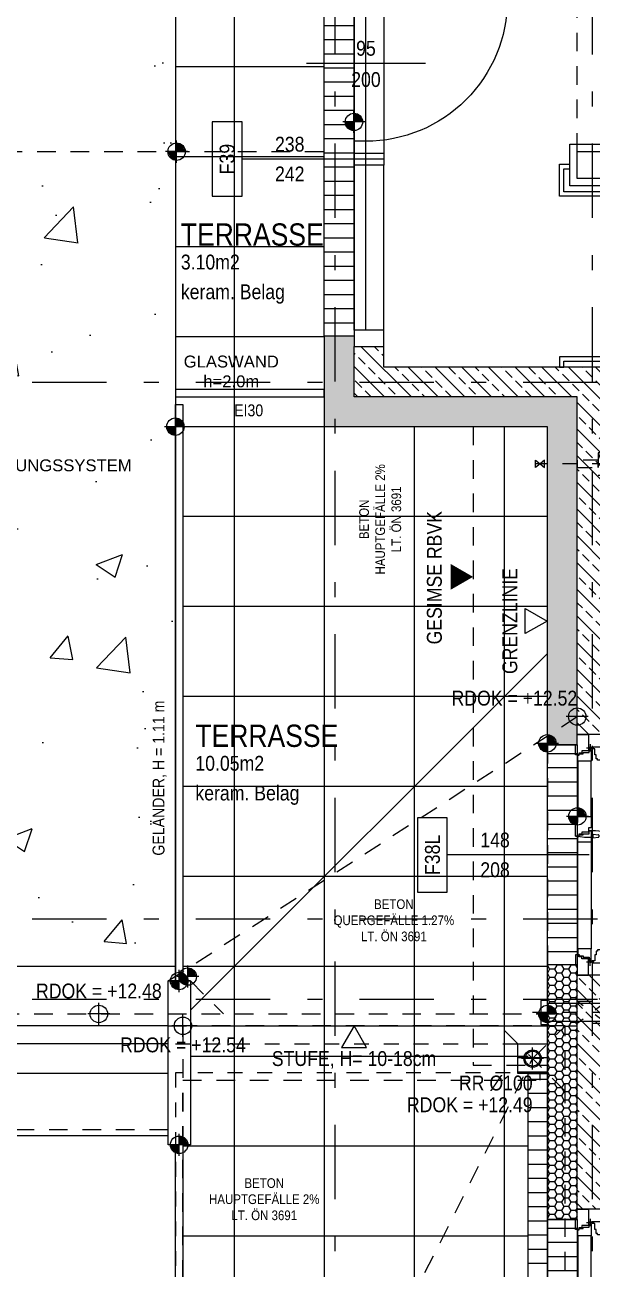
# Model space of a CAD drawing. Header units: millimetres. Extents: x 2821 to 2886, y 1688 to 1792.
# Drawn here: x 2865.22 to 2869.04, y 1720.85 to 1729.22 of the extents above; entities that cross this region are included whole.
import ezdxf
from ezdxf.enums import TextEntityAlignment as Align

# ---------------------------------------------------------------- set-up
doc = ezdxf.new("R2010")
doc.units = ezdxf.units.MM
doc.linetypes.add('HIDDEN2', pattern=[0.1875, 0.125, -0.0625])
doc.linetypes.add('STRICHPUNKT', pattern=[1, 0.5, -0.25, 0, -0.25])
for name, color, linetype in [('00-TXT---------M0', 8, 'Continuous'), ('01-HID-G00-L04-ENTWÄSSERUNG', 8, 'HIDDEN2'), ('01-SYM-G00-L04-M0', 8, 'Continuous'), ('01-TXT---------M0', 1, 'Continuous'), ('01-TXT---------PP', 1, 'Continuous'), ('01-TXT-G00-L04-M0', 1, 'Continuous'), ('02-ANS-G00-L04-M0', 8, 'Continuous'), ('02-ANS-G00-L04-Rigol', 8, 'Continuous'), ('02-AXO-G00-L04-M0', 8, 'STRICHPUNKT'), ('02-DIM-G00-L04-ACHSEN', 8, 'Continuous'), ('02-DIM-G00-L04-BEHÖRDE', 20, 'Continuous'), ('02-FIL-G00-L04-GRÜN', 72, 'Continuous'), ('02-FIL-G00-L04-LILA', 223, 'Continuous'), ('02-FIL-G00-L04-PLATTENBELAG', 253, 'Continuous'), ('02-FIL-G00-L04-STB', 8, 'Continuous'), ('02-HID-G00-L04-M0', 8, 'HIDDEN2'), ('02-TWA---------M0', 4, 'Continuous'), ('02-TWA-G00-L04-M0', 4, 'Continuous'), ('02-WDA---------M0', 8, 'Continuous'), ('02-WDA-G00-L04-M0', 8, 'Continuous'), ('02-ZWA-G00-L04-M0', 2, 'Continuous'), ('03-SYM-G00-L04-M0', 8, 'Continuous'), ('04-HLP---------M0', 8, 'HIDDEN2'), ('04-STO---------M0', 1, 'Continuous'), ('04-STO-G00-L04-M0', 1, 'Continuous'), ('04-SYM---------EP', 8, 'Continuous'), ('04-SYM-G00-L04-EP', 8, 'Continuous'), ('04-TXT---------EP', 8, 'Continuous'), ('04-TXT-G00-L04-M0', 8, 'Continuous'), ('04-TXT-G00-L04-POS', 8, 'Continuous'), ('05-SYM---------M0', 8, 'Continuous'), ('05-TXT---------PP', 8, 'Continuous'), ('05-TXT--------M0', 8, 'Continuous'), ('05-TXT-G00-L04-M0', 8, 'Continuous'), ('06-SYM-G00-L04-M0', 8, 'Continuous'), ('07-SAN---------M0', 8, 'Continuous'), ('07-SAN-G00-L04-M0', 8, 'Continuous')]:
    doc.layers.add(name, color=color, linetype=linetype)
doc.styles.add('ARIAL', font='arial.ttf', dxfattribs={"width": 0.85})
doc.styles.get("Standard").update_dxf_attribs({"font": 'arial.ttf'})
doc.dimstyles.new('pp chromy&schneider', dxfattribs={"dimscale": 0.005, "dimtxt": 25, "dimasz": 10, "dimexe": 0, "dimexo": 0, "dimgap": 5, "dimtad": 1, "dimdec": 1, "dimlfac": 100, "dimrnd": 0.1, "dimzin": 9, "dimdsep": 46, "dimtxsty": 'ARIAL', "dimblk": 'c&s kote', "dimcen": 0, "dimse1": 1, "dimse2": 1, "dimclrd": 8, "dimclrt": 8, "dimadec": 0, "dimazin": 0, "dimtfac": 0.75, "dimtdec": 1, "dimtix": 1, "dimtmove": 2, "dimatfit": 0, "dimldrblk": 'NONE', "dimfxl": 1, "dimtolj": 1, "dimlwd": -1, "dimarcsym": 0})
pattern_1 = [(135, (2796.0732, 1683.69414), (-0.08980256, -0.08980256), []), (135, (2796.0732, 1683.78394), (-0.08980256, -0.08980256), [0.0635, -0.03175])]
pattern_2 = [(180, (2911.073195, 1728.69414), (-0.047625, -0.0274963), [0.03175, -0.0635]), (300, (2911.073195, 1728.69414), (0.047624994, -0.02749631), [0.03175, -0.0635]), (240, (2911.073195, 1728.69414), (-6e-09, -0.05499261), [-0.0635, 0.03175])]

# ---------------------------------------------------------------- blocks, each defined once
blk = doc.blocks.new('04-TXT')
blk.add_line((0, 0), (0.9529, 0))
at = {"layer": '04-TXT---------EP', "color": 8, "style": 'ARIAL', "width": 0.85}
blk.add_attdef('WIDTH', text='', height=0.1, dxfattribs=at).set_placement((0.6322, 0.05), align=Align.CENTER)
blk.add_attdef('HEIGHT', text='', height=0.1, dxfattribs=at).set_placement((0.6322, -0.05), align=Align.TOP_CENTER)
blk = doc.blocks.new('05-TXT')
at = {"layer": '05-TXT--------M0'}
blk.add_line((-0.4, 0), (0.4, 0), dxfattribs=at)
at = {"layer": '05-TXT--------M0', "color": 8, "style": 'ARIAL', "width": 0.85}
blk.add_attdef('BREITE', text='', height=0.1, dxfattribs=at).set_placement((0, 0.05), align=Align.CENTER)
blk.add_attdef('HÖHE', text='', height=0.1, rotation=360, dxfattribs=at).set_placement((0, -0.06), align=Align.TOP_CENTER)
blk = doc.blocks.new('Fenster Doppelt 196')
at = {"layer": '02-WDA---------M0'}
for points in [[(-1.55, -0.2), (-1.55, -0.4)], [(-0.07, -0.2), (-0.07, -0.4)]]:
    blk.add_lwpolyline(points, dxfattribs=at)
at = {"layer": '04-HLP---------M0', "linetype": 'Continuous'}
for p, q in [((-0.0837, 0.748), (-0.0737, 0.748)), ((-0.0837, 0.72), (-0.0737, 0.72)), ((-0.0717, 0.746), (-0.0335, 0.7417)), ((-0.0717, 0.734), (-0.0717, 0.746)), ((-0.0717, 0.746), (-0.0717, 0.722)), ((-0.0717, 0.734), (-0.0717, 0.722)), ((-0.0717, 0.722), (-0.0335, 0.7262)), ((-0.0317, 0.7398), (-0.0317, 0.7282)), ((-0.0317, 0.734), (-0.0317, 0.7296)), ((-0.9487, -0.095), (-0.9445, -0.0568)), ((-0.9425, -0.055), (-0.931, -0.055)), ((-0.9367, -0.055), (-0.9323, -0.055)), ((-0.9247, -0.095), (-0.929, -0.0568)), ((-0.9507, -0.107), (-0.9507, -0.097)), ((-0.9367, -0.095), (-0.9487, -0.095)), ((-0.9487, -0.095), (-0.9247, -0.095)), ((-0.9367, -0.095), (-0.9247, -0.095)), ((-0.9227, -0.107), (-0.9227, -0.097))]:
    blk.add_line(p, q, dxfattribs=at)
for points in [[(-0.0968, 0.7691), (-0.0837, 0.7691), (-0.0837, 0.6921), (-0.172, 0.6921), (-0.172, 0.7311), (-0.1633, 0.7311), (-0.1633, 0.7411), (-0.1377, 0.7411), (-0.1377, 0.7491), (-0.0968, 0.7491)], [(-0.0968, -0.1007), (-0.0837, -0.1007), (-0.0837, -0.0237), (-0.172, -0.0237), (-0.172, -0.0628), (-0.1633, -0.0628), (-0.1633, -0.0727), (-0.1377, -0.0727), (-0.1377, -0.0807), (-0.0968, -0.0807)]]:
    blk.add_lwpolyline(points, close=True, dxfattribs=at)
for points in [[(-0.172, -0.0237), (-0.172, 0.6921)], [(-0.0837, 0.6921), (-0.0837, -0.0237)]]:
    blk.add_lwpolyline(points, dxfattribs=at)
at = {"layer": '04-HLP---------M0', "linetype": 'HIDDEN2', "ltscale": 0.4}
for points in [[(-1.5363, 0.4255), (-1.5193, 0.4255), (-1.5193, 0.4535), (-1.4743, 0.4535), (-1.4743, 0.4685), (-1.4543, 0.4685), (-1.4543, 0.4804), (-1.4328, 0.4804), (-1.4328, 0.3906), (-1.448, 0.3906), (-1.448, 0.3485), (-1.5363, 0.3485)], [(-1.5232, -0.1007), (-1.5363, -0.1007), (-1.5363, -0.0237), (-1.448, -0.0237), (-1.448, -0.0628), (-1.4567, -0.0628), (-1.4567, -0.0727), (-1.4823, -0.0727), (-1.4823, -0.0807), (-1.5232, -0.0807)]]:
    blk.add_lwpolyline(points, close=True, dxfattribs=at)
for points in [[(-1.5363, 0.3485), (-1.5363, -0.0237)], [(-1.448, -0.0237), (-1.448, 0.3485)]]:
    blk.add_lwpolyline(points, dxfattribs=at)
at = {"layer": '04-HLP---------M0'}
for points in [[(-1.5553, -0.113), (-1.5053, -0.113)], [(-1.5303, -0.138), (-1.5303, -0.088)], [(-0.0647, -0.113), (-0.1147, -0.113)], [(-0.0897, -0.138), (-0.0897, -0.088)]]:
    blk.add_lwpolyline(points, dxfattribs=at)
for centre in [(-1.5303, -0.113), (-0.0897, -0.113)]:
    blk.add_circle(centre, 0.00474, dxfattribs=at)
at = {"layer": '04-HLP---------M0', "linetype": 'Continuous'}
for centre, radius, start, end in [((-0.0897, -0.113), 0.8821, 90.44822, 180.45924), ((-0.0737, 0.746), 0.002, 360, 90), ((-0.0737, 0.722), 0.002, 270, 360), ((-0.0337, 0.7398), 0.002, 360, 83.65981), ((-0.0337, 0.7282), 0.002, 276.34019, 360), ((-0.9425, -0.057), 0.002, 90, 173.65981), ((-0.931, -0.057), 0.002, 6.34019, 90), ((-0.9487, -0.097), 0.002, 90, 180), ((-0.9247, -0.097), 0.002, 360, 90)]:
    blk.add_arc(centre, radius, start, end, dxfattribs=at)
at = {"layer": '04-HLP---------M0', "linetype": 'HIDDEN2', "ltscale": 0.4}
blk.add_arc((-1.5303, -0.113), 0.6013, 350.66756, 80.66756, dxfattribs=at)
at = {"layer": '04-STO---------M0'}
for points in [[(-1.62, -0.124), (-1.51, -0.124), (-1.51, -0.169), (-1.495, -0.169), (-1.495, -0.189), (-1.4831, -0.189), (-1.4831, -0.2105), (-1.55, -0.2105), (-1.55, -0.2), (-1.62, -0.2)], [(-1.518, -0.1201), (-1.518, -0.107), (-1.441, -0.107), (-1.441, -0.1953), (-1.48, -0.1953), (-1.48, -0.1865), (-1.49, -0.1865), (-1.49, -0.161), (-1.498, -0.161), (-1.498, -0.1201)], [(-0.9918, -0.107), (-0.9918, -0.124), (-0.9638, -0.124), (-0.9638, -0.169), (-0.9488, -0.169), (-0.9488, -0.189), (-0.9369, -0.189), (-0.9369, -0.2105), (-1.0267, -0.2105), (-1.0267, -0.1953), (-1.0688, -0.1953), (-1.0688, -0.107)], [(-0.9718, -0.1201), (-0.9718, -0.107), (-0.8948, -0.107), (-0.8948, -0.1953), (-0.9338, -0.1953), (-0.9338, -0.1865), (-0.9438, -0.1865), (-0.9438, -0.161), (-0.9518, -0.161), (-0.9518, -0.1201)], [(-0.102, -0.1201), (-0.102, -0.107), (-0.179, -0.107), (-0.179, -0.1953), (-0.14, -0.1953), (-0.14, -0.1865), (-0.13, -0.1865), (-0.13, -0.161), (-0.122, -0.161), (-0.122, -0.1201)], [(0, -0.124), (-0.11, -0.124), (-0.11, -0.169), (-0.125, -0.169), (-0.125, -0.189), (-0.1369, -0.189), (-0.1369, -0.2105), (-0.07, -0.2105), (-0.07, -0.2), (0, -0.2)]]:
    blk.add_lwpolyline(points, close=True, dxfattribs=at)
at = {"layer": '04-SYM---------EP'}
for points in [[(-1.0688, -0.107), (-1.441, -0.107)], [(-0.8948, -0.107), (-0.179, -0.107)], [(-1.441, -0.1953), (-1.0688, -0.1953)], [(-0.179, -0.1953), (-0.8948, -0.1953)]]:
    blk.add_lwpolyline(points, dxfattribs=at)
blk = doc.blocks.new('03-rar')
blk.add_circle((0, 0), 0.05)
at = {"layer": '01-TXT---------M0', "color": 8, "style": 'ARIAL', "width": 0.85}
blk.add_attdef('RR', text='', height=0.1, dxfattribs=at).set_placement((0, 0.1), align=Align.CENTER)
blk = doc.blocks.new('FENSTER_214')
at = {"layer": '02-WDA---------M0'}
for points in [[(-2.19, 0), (-2.19, 0.2)], [(-0.07, 0), (-0.07, 0.2)]]:
    blk.add_lwpolyline(points, dxfattribs=at)
at = {"layer": '04-HLP---------M0', "linetype": 'Continuous'}
for p, q in [((-1.0989, -0.093), (-1.0989, -0.103)), ((-1.0969, -0.105), (-1.0927, -0.1432)), ((-1.0849, -0.105), (-1.0969, -0.105)), ((-1.0969, -0.105), (-1.0729, -0.105)), ((-1.0907, -0.145), (-1.0792, -0.145)), ((-1.0849, -0.105), (-1.0729, -0.105)), ((-1.0849, -0.145), (-1.0805, -0.145)), ((-1.0729, -0.105), (-1.0772, -0.1432)), ((-1.0709, -0.093), (-1.0709, -0.103)), ((-0.0837, -1.0682), (-0.0737, -1.0682)), ((-0.0717, -1.0702), (-0.0335, -1.0744)), ((-0.0717, -1.0942), (-0.0717, -1.0702)), ((-0.0717, -1.0822), (-0.0717, -1.0702)), ((-0.0717, -1.0822), (-0.0717, -1.0942)), ((-0.0317, -1.088), (-0.0317, -1.0764)), ((-0.0317, -1.0822), (-0.0317, -1.0778)), ((-0.0837, -1.0962), (-0.0737, -1.0962)), ((-0.0717, -1.0942), (-0.0335, -1.0899))]:
    blk.add_line(p, q, dxfattribs=at)
at = {"layer": '04-HLP---------M0'}
for points in [[(-0.0897, -0.062), (-0.0897, -0.112)], [(-0.0647, -0.087), (-0.1147, -0.087)]]:
    blk.add_lwpolyline(points, dxfattribs=at)
at = {"layer": '04-HLP---------M0', "linetype": 'Continuous'}
for points in [[(-0.0968, -0.0993), (-0.0837, -0.0993), (-0.0837, -0.1763), (-0.172, -0.1763), (-0.172, -0.1372), (-0.1633, -0.1372), (-0.1633, -0.1273), (-0.1377, -0.1273), (-0.1377, -0.1193), (-0.0968, -0.1193)], [(-0.0968, -1.1173), (-0.0837, -1.1173), (-0.0837, -1.0403), (-0.172, -1.0403), (-0.172, -1.0793), (-0.1633, -1.0793), (-0.1633, -1.0893), (-0.1377, -1.0893), (-0.1377, -1.0973), (-0.0968, -1.0973)]]:
    blk.add_lwpolyline(points, close=True, dxfattribs=at)
for points in [[(-0.172, -0.1763), (-0.172, -1.0403)], [(-0.0837, -1.0403), (-0.0837, -0.1763)]]:
    blk.add_lwpolyline(points, dxfattribs=at)
at = {"layer": '04-HLP---------M0'}
blk.add_circle((-0.0897, -0.087), 0.00474, dxfattribs=at)
at = {"layer": '04-HLP---------M0', "linetype": 'Continuous'}
for centre, radius, start, end in [((-0.0897, -0.087), 1.0303, 179.60682, 269.61625), ((-1.0969, -0.103), 0.002, 180, 270), ((-1.0907, -0.143), 0.002, 186.34019, 270), ((-1.0792, -0.143), 0.002, 270, 353.65981), ((-1.0729, -0.103), 0.002, 270, 0), ((-0.0737, -1.0702), 0.002, 0, 90), ((-0.0337, -1.0764), 0.002, 0, 83.65981), ((-0.0737, -1.0942), 0.002, 270, 0), ((-0.0337, -1.088), 0.002, 276.34019, 0)]:
    blk.add_arc(centre, radius, start, end, dxfattribs=at)
at = {"layer": '04-STO---------M0'}
for points in [[(-2.19, 0.0105), (-2.1231, 0.0105), (-2.1231, -0.0047), (-2.081, -0.0047), (-2.081, -0.093), (-2.158, -0.093), (-2.158, -0.076), (-2.26, -0.076), (-2.26, 0), (-2.19, 0)], [(-1.14, -0.093), (-1.14, -0.076), (-1.112, -0.076), (-1.112, -0.031), (-1.097, -0.031), (-1.097, -0.011), (-1.0851, -0.011), (-1.0851, 0.0105), (-1.1749, 0.0105), (-1.1749, -0.0047), (-1.217, -0.0047), (-1.217, -0.093)], [(0, -0.076), (-0.11, -0.076), (-0.11, -0.031), (-0.125, -0.031), (-0.125, -0.011), (-0.1369, -0.011), (-0.1369, 0.0105), (-0.07, 0.0105), (-0.07, 0), (0, 0)], [(-1.12, -0.0799), (-1.12, -0.093), (-1.043, -0.093), (-1.043, -0.0047), (-1.082, -0.0047), (-1.082, -0.0135), (-1.092, -0.0135), (-1.092, -0.039), (-1.1, -0.039), (-1.1, -0.0799)], [(-0.102, -0.0799), (-0.102, -0.093), (-0.179, -0.093), (-0.179, -0.0047), (-0.14, -0.0047), (-0.14, -0.0135), (-0.13, -0.0135), (-0.13, -0.039), (-0.122, -0.039), (-0.122, -0.0799)]]:
    blk.add_lwpolyline(points, close=True, dxfattribs=at)
at = {"layer": '04-SYM---------EP'}
for points in [[(-2.081, -0.0047), (-1.217, -0.0047)], [(-0.179, -0.0047), (-1.043, -0.0047)], [(-1.217, -0.093), (-2.081, -0.093)], [(-1.043, -0.093), (-0.179, -0.093)]]:
    blk.add_lwpolyline(points, dxfattribs=at)
blk = doc.blocks.new('01-HK3')
blk.add_lwpolyline([(0, 0), (0.0423, 0.0732), (-0.0423, 0.0732)], close=True)
at = {"color": 0, "style": 'ARIAL', "width": 0.85}
blk.add_attdef('HEIGHT', text='', height=0.05, dxfattribs=at).set_placement((0, 0.35), align=Align.TOP_CENTER)
blk = doc.blocks.new('WANDLÜFER')
at = {"layer": '02-TWA---------M0', "linetype": 'HIDDEN2', "ltscale": 0.75}
for points in [[(0.075, 0), (0.075, -0.2), (-0.075, -0.2), (-0.075, 0), (0.075, 0)], [(-0.075, 0), (0.075, -0.2)], [(0.075, 0), (-0.075, -0.2)]]:
    blk.add_lwpolyline(points, dxfattribs=at)
at = {"layer": '07-SAN---------M0', "linetype": 'STRICHPUNKT', "ltscale": 0.1}
blk.add_lwpolyline([(0, 1), (0, -0.53)], dxfattribs=at)
at = {"layer": '07-SAN---------M0'}
for points in [[(0, 0), (-0.12, 0), (-0.12, 0.06), (0.12, 0.06), (0.12, 0)], [(0.08, -0.4), (-0.08, -0.4), (-0.08, -0.445), (0.08, -0.445)]]:
    blk.add_lwpolyline(points, close=True, dxfattribs=at)
for points in [[(-0.06, 0), (-0.06, -0.4)], [(0.06, 0), (0.06, -0.4)]]:
    blk.add_lwpolyline(points, dxfattribs=at)
blk = doc.blocks.new('01-hk4')
blk.add_lwpolyline([(0, 0, 0, 0.270625, 0), (0, 0.234375, 0.270625, 0.270625, 0)], format="xyseb")
at = {"layer": '00-TXT---------M0', "color": 8, "style": 'ARIAL', "width": 0.85}
blk.add_attdef('HEIGHT', text='', height=0.1, dxfattribs=at).set_placement((0, 0.35), align=Align.CENTER)
blk = doc.blocks.new('c&s kote')
at = {"color": 8}
for p, q in [((0, -2), (0, 2)), ((0, 2), (0, -2)), ((-2, 0), (2, 0)), ((2, 0), (-2, 0))]:
    blk.add_line(p, q, dxfattribs=at)
blk.add_circle((0, 0), 0.5, dxfattribs=at)
blk = doc.blocks.new('*D1161')
at = {"layer": '02-DIM-G00-L04-ACHSEN', "color": 8, "transparency": 16777216}
blk.add_arc((2882.1858, 1743.5541), 0.3783, 7.57924, 82.42076, dxfattribs=at)
at = {"layer": 'Defpoints', "color": 0, "transparency": 16777216}
for p in [(2882.1858, 1746.0178), (2882.5134, 1743.7433), (2850.8966, 1743.5541), (2884.5858, 1743.5541), (2882.1858, 1711.0904)]:
    blk.add_point(p, dxfattribs=at)
at = {"layer": '02-DIM-G00-L04-ACHSEN', "color": 8, "transparency": 16777216, "xscale": 0.05, "yscale": 0.05, "zscale": 0.05}
for p, rotation in [((2882.1858, 1743.9324), 176.2103799030817), ((2882.5641, 1743.5541), 273.7896200982518)]:
    blk.add_blockref('c&s kote', p, dxfattribs=dict(at, rotation=rotation))
at = {"layer": '02-DIM-G00-L04-ACHSEN', "color": 8, "transparency": 16777216, "insert": (2882.5161, 1743.8844), "char_height": 0.125, "attachment_point": 5, "rotation": 315, "style": 'ARIAL'}
blk.add_mtext('\\A1;90.00°', dxfattribs=at)
blk = doc.blocks.new('_None')
blk = doc.blocks.new('*D1198')
at = {"layer": '02-DIM-G00-L04-ACHSEN', "color": 8, "transparency": 16777216}
blk.add_arc((2854.0158, 1714.1608), 0.9465, 182.33948, 266.973, dxfattribs=at)
at = {"layer": 'Defpoints', "color": 0, "transparency": 16777216}
for p in [(2854.0158, 1746.0178), (2850.9732, 1714.1973), (2884.5858, 1713.794), (2853.1924, 1713.6941), (2854.0158, 1711.0904)]:
    blk.add_point(p, dxfattribs=at)
at = {"layer": '02-DIM-G00-L04-ACHSEN', "color": 8, "transparency": 16777216, "xscale": 0.05, "yscale": 0.05, "zscale": 0.05}
for p, rotation in [((2853.0694, 1714.1722), 90.82598231942104), ((2854.0158, 1713.2143), 358.4865013265463)]:
    blk.add_blockref('c&s kote', p, dxfattribs=dict(at, rotation=rotation))
at = {"layer": '02-DIM-G00-L04-ACHSEN', "color": 8, "transparency": 16777216, "insert": (2853.4057, 1713.558), "char_height": 0.125, "attachment_point": 5, "rotation": 314.65624, "style": 'ARIAL'}
blk.add_mtext('\\A1;90.69°', dxfattribs=at)
blk = doc.blocks.new('*D1199')
at = {"layer": '02-DIM-G00-L04-ACHSEN', "color": 8, "transparency": 16777216}
blk.add_arc((2882.1858, 1713.8228), 0.9163, 273.12696, 356.18552, dxfattribs=at)
at = {"layer": 'Defpoints', "color": 0, "transparency": 16777216}
for p in [(2882.1858, 1746.0178), (2850.9732, 1714.1973), (2884.5858, 1713.794), (2882.6408, 1713.0274), (2882.1858, 1711.0904)]:
    blk.add_point(p, dxfattribs=at)
at = {"layer": '02-DIM-G00-L04-ACHSEN', "color": 8, "transparency": 16777216, "xscale": 0.05, "yscale": 0.05, "zscale": 0.05}
for p, rotation in [((2883.102, 1713.8118), 87.74900272405769), ((2882.1858, 1712.9065), 181.563480922196)]:
    blk.add_blockref('c&s kote', p, dxfattribs=dict(at, rotation=rotation))
at = {"layer": '02-DIM-G00-L04-ACHSEN', "color": 8, "transparency": 16777216, "insert": (2882.8923, 1713.1078), "char_height": 0.125, "attachment_point": 5, "rotation": 224.65624, "style": 'ARIAL'}
blk.add_mtext('\\A1;89.31°', dxfattribs=at)
blk = doc.blocks.new('türachse&qualität')
at = {"layer": '05-SYM---------M0'}
blk.add_line((-0.4, 0), (-0.4, 0), dxfattribs=at)
at = {"layer": '05-TXT---------PP'}
blk.add_lwpolyline([(-0.5, -0.25), (-0.5, 0.25), (-0.7, 0.25), (-0.7, -0.25)], close=True, dxfattribs=at)
at = {"layer": '05-TXT---------PP', "color": 8, "style": 'ARIAL', "text_generation_flag": 6, "width": 0.85}
blk.add_attdef('POS.NR.', text='', height=0.1, rotation=270, dxfattribs=at).set_placement((-0.6529, -0.0112), align=Align.TOP_CENTER)
blk = doc.blocks.new('07_Kemper-ventil')
at = {"layer": '02-TWA---------M0', "linetype": 'HIDDEN2', "ltscale": 0.5}
for points in [[(-0.075, 0), (-0.075, -0.06), (0.075, -0.06), (0.075, 0), (-0.075, 0)], [(-0.025, -0.06), (-0.025, -0.2), (0.025, -0.2), (0.025, -0.06)]]:
    blk.add_lwpolyline(points, close=True, dxfattribs=at)
blk.add_lwpolyline([(-0.075, -0.06), (0.075, 0)], dxfattribs=at)
at = {"layer": '07-SAN---------M0', "linetype": 'STRICHPUNKT', "ltscale": 0.1}
blk.add_lwpolyline([(0, 0), (0, -0.48)], dxfattribs=at)
at = {"layer": '07-SAN---------M0'}
for points in [[(0.025, -0.42), (-0.025, -0.42), (0, -0.45), (0.025, -0.42)], [(0.025, -0.48), (-0.025, -0.48), (0, -0.45), (0.025, -0.48)]]:
    blk.add_lwpolyline(points, close=True, dxfattribs=at)
blk = doc.blocks.new('01-HK2')
for p, q in [((0.098, 0), (-0.098, 0)), ((0, -0.098), (0, 0.098))]:
    blk.add_line(p, q)
blk.add_circle((0, 0), 0.0773)
at = {"layer": '01-TXT---------M0', "color": 8, "style": 'ARIAL', "width": 0.85}
blk.add_attdef('HEIGHT', text='', height=0.1, rotation=360, dxfattribs=at).set_placement((0, 0.132), align=Align.BOTTOM_CENTER)
blk = doc.blocks.new('01-SQM')
at = {"layer": '01-TXT---------M0', "color": 1, "style": 'ARIAL', "width": 0.85}
blk.add_attdef('ROOM', (0, 0), '', height=0.15, dxfattribs=at)
blk.add_attdef('AREA', text='', height=0.1, dxfattribs=at).set_placement((0, -0.06), align=Align.TOP_LEFT)
at = {"layer": '01-TXT---------PP', "color": 1, "style": 'ARIAL', "width": 0.85}
blk.add_attdef('NR', text='', height=0.15, dxfattribs=at).set_placement((-0.1173, 0), align=Align.RIGHT)
blk.add_attdef('FLOOR', text='', height=0.1, dxfattribs=at).set_placement((0, -0.26), align=Align.TOP_LEFT)

msp = doc.modelspace()

# ---------------------------------------------------------------- hatches: boundary and pattern name
at = {"layer": '02-ANS-G00-L04-Rigol'}
h = msp.add_hatch(dxfattribs=at)
h.set_pattern_fill('ANSI31', color=256, scale=0.03, angle=422.33899, style=0)
h.set_pattern_definition([(180, (2937.32736, 1757.12176), (-2e-11, -0.09525), [])])
h.paths.add_polyline_path([(2867.4358, 1727.1241), (2867.2358, 1727.1241), (2867.2358, 1729.5041), (2867.4358, 1729.5041)])
h = msp.add_hatch(dxfattribs=at)
h.set_pattern_fill('ANSI31', color=256, scale=0.03, angle=422.33899, style=0)
h.set_pattern_definition([(180, (2938.82736, 1752.89176), (-2e-11, -0.09525), [])])
h.paths.add_polyline_path([(2868.9358, 1722.8941), (2868.7358, 1722.8941), (2868.7358, 1724.3741), (2868.9358, 1724.3741)])
h = msp.add_hatch(dxfattribs=at)
h.set_pattern_fill('ANSI31', color=256, scale=0.03, angle=422.04654, style=0)
h.set_pattern_definition([(4e-12, (2796.07319, 1683.69414), (-6e-15, 0.09525), [])])
h.paths.add_polyline_path([(2868.736, 1722.1641), (2868.536, 1722.1641), (2868.536, 1722.3641), (2868.736, 1722.3641)])
h = msp.add_hatch(dxfattribs=at)
h.set_pattern_fill('ANSI31', color=256, scale=0.03, angle=422.33899, style=0)
h.set_pattern_definition([(180, (2938.69733, 1749.08177), (-1e-11, -0.09525), [])])
h.paths.add_polyline_path([(2868.7358, 1718.8141), (2868.6058, 1718.8141), (2868.6058, 1722.1641), (2868.736, 1722.1641)])
h = msp.add_hatch(dxfattribs=at)
h.set_pattern_fill('ANSI31', color=256, scale=0.03, angle=422.33899, style=0)
h.set_pattern_definition([(180, (2938.82736, 1749.69926), (-2e-11, -0.09525), [])])
h.paths.add_polyline_path([(2868.9358, 1719.0616), (2868.7358, 1719.0616), (2868.7358, 1721.1816), (2868.9358, 1721.1816)])
at = {"layer": '02-FIL-G00-L04-GRÜN'}
h = msp.add_hatch(dxfattribs=at)
h.set_pattern_fill('AR-CONC,_O', color=256, scale=0.01, angle=107.33899)
h.set_pattern_definition([(50.2925, (2796.0732, 1683.6941), (1.822637, -0.15009), [0.1905, -2.0955]), (355.2925, (2796.0732, 1683.6941), (-0.362176, 1.908743), [0.1524, -1.6764]), (100.7435, (2796.225, 1683.6816), (1.460468, 1.758644), [0.1619, -1.7809]), (46.4767, (2796.0706, 1684.2021), (2.7129, -0.40658), [0.28575, -3.14325]), (96.928, (2796.2967, 1684.1683), (2.36138, 2.48634), [0.24285, -2.67135]), (351.4765, (2796.0706, 1684.202), (2.36139, 2.48634), [0.2286, -2.5146]), (21.2925, (2796.3252, 1684.0764), (1.52135, -1.014903), [0.1905, -2.0955]), (326.2925, (2796.3252, 1684.0764), (0.60861, 1.84501), [0.1524, -1.6764]), (71.7439, (2796.452, 1683.9919), (2.129956, 0.83011), [0.1619, -1.7809]), (37.79245, (2796.0732, 1683.69414), (0.02657, 0.845697), [0, -1.65608, 0, -1.7018, 0, -1.68275]), (7.7925, (2796.0732, 1683.6941), (0.6630745, 1.005203), [0, -0.97028, 0, -1.61798, 0, -0.64135]), (327.79245, (2795.5068, 1683.69125), (1.3561807, -0.050366), [0, -0.635, 0, -1.9812, 0, -2.6289]), (317.7925, (2795.2528, 1683.69), (1.479975, 0.261822), [0, -0.8255, 0, -1.31572, 0, -1.8669])])
h.paths.add_polyline_path([(2863.8958, 1735.3441), (2860.3958, 1735.3441), (2860.3958, 1733.8441), (2854.6758, 1733.8441), (2854.6758, 1722.8841), (2858.0608, 1722.8841), (2858.0608, 1721.3841), (2861.3658, 1721.3841), (2861.3658, 1722.8841), (2866.2358, 1722.8841), (2866.2358, 1726.6641), (2866.2358, 1733.8441), (2863.8958, 1733.8441)])
h.paths.add_polyline_path([(2858.9458, 1729.1541), (2858.9458, 1728.4891), (2857.8758, 1728.4891), (2857.8758, 1729.1541)], flags=16)
h.paths.add_polyline_path([(2858.7158, 1728.7711, -1), (2858.4958, 1728.7722, -1)], flags=0)
h.paths.add_polyline_path([(2858.6858, 1728.7712, -1), (2858.5258, 1728.772, -1)], flags=0)
h.paths.add_polyline_path([(2858.2558, 1728.7714, -1), (2858.1558, 1728.7719, -1)], flags=0)
at = {"layer": '02-FIL-G00-L04-LILA'}
h = msp.add_hatch(dxfattribs=at)
h.set_pattern_fill('HONEY', color=256, scale=0.01, angle=197.04654, style=0)
h.set_pattern_definition(pattern_2)
h.paths.add_polyline_path([(2867.4358, 1726.7141), (2867.4358, 1727.0541), (2867.4358, 1727.1241), (2867.2358, 1727.1241), (2867.2358, 1726.5141), (2868.7358, 1726.5141), (2868.7358, 1724.3741), (2868.9358, 1724.3741), (2868.9358, 1724.4441), (2868.9358, 1726.7141)])
h = msp.add_hatch(dxfattribs=at)
h.set_pattern_fill('HONEY', color=256, scale=0.01, angle=197.04654, style=0)
h.set_pattern_definition(pattern_2)
h.paths.add_polyline_path([(2868.7358, 1722.8941), (2868.7358, 1721.1816), (2868.9358, 1721.1816), (2868.9358, 1721.2516), (2868.9358, 1722.8241), (2868.9358, 1722.8941)])
at = {"layer": '02-FIL-G00-L04-STB'}
h = msp.add_hatch(dxfattribs=at)
h.set_pattern_fill('ANSI33', color=256, scale=0.02, angle=197.04654, style=0)
h.set_pattern_definition(pattern_1)
h.paths.add_polyline_path([(2874.6358, 1726.9141), (2867.6358, 1726.9141), (2867.6358, 1727.0541), (2867.4358, 1727.0541), (2867.4358, 1726.7141), (2868.9358, 1726.7141), (2868.9358, 1724.4441), (2869.1358, 1724.4441), (2869.1358, 1726.7141), (2874.4358, 1726.7141), (2874.4358, 1724.5441), (2874.6358, 1724.5441), (2874.6358, 1725.6441), (2874.7058, 1725.6441), (2874.7058, 1725.7241), (2874.7058, 1725.8441), (2874.6358, 1725.8441)])
h = msp.add_hatch(dxfattribs=at)
h.set_pattern_fill('ANSI33', color=256, scale=0.02, angle=197.04654, style=0)
h.set_pattern_definition(pattern_1)
h.paths.add_polyline_path([(2869.1358, 1722.8241), (2868.9358, 1722.8241), (2868.9358, 1721.2516), (2869.0158, 1721.2516), (2869.1358, 1721.2516)])

# ---------------------------------------------------------------- linework, layer by layer
for p, q in [((2867.5095, 1728.5641), (2867.3611, 1728.5641)), ((2867.4353, 1728.4899), (2867.4353, 1728.6384)), ((2866.2429, 1728.2899), (2866.2429, 1728.4384)), ((2866.3171, 1728.3641), (2866.1687, 1728.3641)), ((2866.2353, 1726.4399), (2866.2353, 1726.5884)), ((2866.3095, 1726.5141), (2866.1611, 1726.5141)), ((2868.7353, 1724.3099), (2868.7353, 1724.4584)), ((2868.8095, 1724.3841), (2868.6611, 1724.3841)), ((2868.9373, 1723.8187), (2868.9373, 1723.9672)), ((2869.0115, 1723.893), (2868.8631, 1723.893)), ((2866.3179, 1722.7411), (2866.3179, 1722.8895)), ((2866.3345, 1722.786), (2866.1861, 1722.786)), ((2866.3921, 1722.8153), (2866.2437, 1722.8153)), ((2866.2603, 1722.7118), (2866.2603, 1722.8602)), ((2868.7353, 1722.4899), (2868.7353, 1722.6384)), ((2868.8096, 1722.5641), (2868.6611, 1722.5641)), ((2866.2603, 1721.6099), (2866.2603, 1721.7584)), ((2866.3345, 1721.6841), (2866.1861, 1721.6841))]:
    msp.add_line(p, q)
for centre in [(2867.4353, 1728.5641), (2866.2429, 1728.3641), (2866.2353, 1726.5141), (2868.7353, 1724.3841), (2868.9373, 1723.893), (2866.3179, 1722.8153), (2866.2603, 1722.786), (2868.7353, 1722.5641), (2866.2603, 1721.6841)]:
    msp.add_circle(centre, 0.0586)
for points in [[(2867.3767, 1728.5641), (2867.3939, 1728.5227), (2867.4353, 1728.5641)], [(2867.3939, 1728.5227), (2867.4353, 1728.5055), (2867.4353, 1728.5641)], [(2867.4353, 1728.6227), (2867.4767, 1728.6056), (2867.4353, 1728.5641)], [(2867.4353, 1728.5641), (2867.4939, 1728.5641), (2867.4767, 1728.6056)], [(2866.2429, 1728.4227), (2866.2843, 1728.4056), (2866.2429, 1728.3641)], [(2866.2429, 1728.3641), (2866.3015, 1728.3641), (2866.2843, 1728.4056)], [(2866.1843, 1728.3641), (2866.2014, 1728.3227), (2866.2429, 1728.3641)], [(2866.2014, 1728.3227), (2866.2429, 1728.3055), (2866.2429, 1728.3641)], [(2866.2353, 1726.5727), (2866.2767, 1726.5556), (2866.2353, 1726.5141)], [(2866.2353, 1726.5141), (2866.2939, 1726.5141), (2866.2767, 1726.5556)], [(2866.1767, 1726.5141), (2866.1939, 1726.4727), (2866.2353, 1726.5141)], [(2866.1939, 1726.4727), (2866.2353, 1726.4555), (2866.2353, 1726.5141)], [(2868.6767, 1724.3841), (2868.6939, 1724.3427), (2868.7353, 1724.3841)], [(2868.6939, 1724.3427), (2868.7353, 1724.3255), (2868.7353, 1724.3841)], [(2868.7353, 1724.4427), (2868.7767, 1724.4256), (2868.7353, 1724.3841)], [(2868.7353, 1724.3841), (2868.7939, 1724.3841), (2868.7767, 1724.4256)], [(2868.8787, 1723.893), (2868.8959, 1723.8515), (2868.9373, 1723.893)], [(2868.8959, 1723.8515), (2868.9373, 1723.8344), (2868.9373, 1723.893)], [(2868.9373, 1723.9515), (2868.9787, 1723.9344), (2868.9373, 1723.893)], [(2868.9373, 1723.893), (2868.9959, 1723.893), (2868.9787, 1723.9344)], [(2866.3179, 1722.8739), (2866.3593, 1722.8567), (2866.3179, 1722.8153)], [(2866.2017, 1722.786), (2866.2189, 1722.7445), (2866.2603, 1722.786)], [(2866.2189, 1722.7445), (2866.2603, 1722.7274), (2866.2603, 1722.786)], [(2866.2593, 1722.8153), (2866.2765, 1722.7738), (2866.3179, 1722.8153)], [(2866.2603, 1722.8446), (2866.3017, 1722.8274), (2866.2603, 1722.786)], [(2866.2603, 1722.786), (2866.3189, 1722.786), (2866.3017, 1722.8274)], [(2866.2765, 1722.7738), (2866.3179, 1722.7567), (2866.3179, 1722.8153)], [(2866.3179, 1722.8153), (2866.3765, 1722.8153), (2866.3593, 1722.8567)], [(2868.7353, 1722.6227), (2868.7768, 1722.6056), (2868.7353, 1722.5641)], [(2868.6767, 1722.5641), (2868.6939, 1722.5227), (2868.7353, 1722.5641)], [(2868.6939, 1722.5227), (2868.7353, 1722.5055), (2868.7353, 1722.5641)], [(2868.7353, 1722.5641), (2868.7939, 1722.5641), (2868.7768, 1722.6056)], [(2866.2603, 1721.7427), (2866.3017, 1721.7256), (2866.2603, 1721.6841)], [(2866.2603, 1721.6841), (2866.3189, 1721.6841), (2866.3017, 1721.7256)], [(2866.2017, 1721.6841), (2866.2189, 1721.6427), (2866.2603, 1721.6841)], [(2866.2189, 1721.6427), (2866.2603, 1721.6255), (2866.2603, 1721.6841)]]:
    msp.add_solid(points)
at = {"layer": '01-HID-G00-L04-ENTWÄSSERUNG'}
for points in [[(2854.0558, 1728.3641), (2867.2358, 1728.3641)], [(2866.1858, 1722.786), (2868.9358, 1724.5641)], [(2866.3358, 1722.786), (2866.5577, 1722.5641)], [(2868.8558, 1722.0443), (2868.416, 1722.4841)], [(2868.636, 1722.2641), (2868.856, 1722.4841)], [(2866.9025, 1718.8141), (2868.636, 1722.2641)]]:
    msp.add_lwpolyline(points, dxfattribs=at)
for points in [[(2867.8143, 1726.0911, 0, 0, 0), (2867.8143, 1725.8411, 0.05, 0, 0), (2867.8143, 1725.6911, 0, 0, 0)], [(2867.9015, 1722.9912, 0, 0, 0), (2867.6515, 1722.9912, 0.05, 0, 0), (2867.5015, 1722.9912, 0, 0, 0)], [(2866.6322, 1721.1152, 0, 0, 0), (2866.8822, 1721.1152, 0.05, 0, 0), (2867.0322, 1721.1152, 0, 0, 0)]]:
    msp.add_lwpolyline(points, format="xyseb", dxfattribs=at)
at = {"layer": '02-ANS-G00-L04-M0'}
msp.add_line((2866.1858, 1722.3641), (2861.8608, 1722.3641), dxfattribs=at)
for points in [[(2866.2358, 1722.8841), (2861.3658, 1722.8841), (2861.3658, 1721.3841), (2858.0608, 1721.3841), (2858.0608, 1722.8841), (2854.6758, 1722.8841), (2854.6758, 1733.8441), (2860.3958, 1733.8441), (2860.3958, 1735.3441), (2863.8958, 1735.3441), (2863.8958, 1733.8441), (2866.2358, 1733.8441)], [(2866.2358, 1733.9423), (2866.2358, 1722.786)], [(2866.2358, 1722.786), (2866.2358, 1726.6641), (2866.2858, 1726.6641), (2866.2858, 1726.6641), (2866.2858, 1726.6641), (2866.2858, 1722.786)], [(2866.1858, 1722.4841), (2861.7658, 1722.4841), (2861.7658, 1720.9841), (2857.6608, 1720.9841), (2857.6608, 1722.4841), (2854.2758, 1722.4841), (2854.2758, 1726.2291)], [(2866.3358, 1722.4841), (2868.7358, 1722.4841)], [(2866.1858, 1722.1641), (2862.0608, 1722.1641), (2862.0608, 1720.6641), (2857.3408, 1720.6641), (2857.3408, 1722.1641), (2853.6032, 1722.1641)], [(2866.1858, 1721.7441), (2862.4808, 1721.7441), (2862.4808, 1720.2441), (2856.9208, 1720.2441), (2856.9208, 1721.7441), (2853.602, 1721.7441)], [(2866.2858, 1721.6841), (2866.2858, 1718.8141), (2868.6858, 1718.8141), (2868.6858, 1718.7641), (2866.2358, 1718.7641), (2866.2358, 1721.6841)]]:
    msp.add_lwpolyline(points, dxfattribs=at)
msp.add_lwpolyline([(2866.3358, 1722.3141), (2866.3358, 1721.6841), (2866.1858, 1721.6841), (2866.1858, 1722.786), (2866.3358, 1722.786)], close=True, dxfattribs=at)
at = {"layer": '02-ANS-G00-L04-Rigol'}
for points in [[(2867.4358, 1727.1241), (2867.2358, 1727.1241), (2867.2358, 1729.5041), (2867.4358, 1729.5041)], [(2868.9358, 1722.8941), (2868.7358, 1722.8941), (2868.7358, 1724.3741), (2868.9358, 1724.3741)], [(2868.736, 1722.1641), (2868.536, 1722.1641), (2868.536, 1722.3641), (2868.736, 1722.3641)], [(2868.7358, 1718.8141), (2868.6058, 1718.8141), (2868.6058, 1722.1641), (2868.736, 1722.1641)], [(2868.9358, 1719.0616), (2868.7358, 1719.0616), (2868.7358, 1721.1816), (2868.9358, 1721.1816)]]:
    msp.add_lwpolyline(points, close=True, dxfattribs=at)
at = {"layer": '02-AXO-G00-L04-M0'}
for points in [[(2867.3058, 1746.0178), (2867.3058, 1711.0904)], [(2869.0358, 1746.0178), (2869.0358, 1711.0904)], [(2850.9732, 1726.8141), (2884.5858, 1726.8141)], [(2850.9732, 1723.2041), (2884.5858, 1723.2041)], [(2850.9732, 1722.6641), (2884.5858, 1722.6641)]]:
    msp.add_lwpolyline(points, dxfattribs=at)
at = {"layer": '02-FIL-G00-L04-PLATTENBELAG'}
for p, q in [((2867.2358, 1728.9341), (2866.2358, 1728.9341)), ((2867.2358, 1728.3291), (2866.2358, 1728.3291)), ((2867.2358, 1727.7241), (2866.2358, 1727.7241)), ((2867.2358, 1727.1191), (2866.2358, 1727.1191)), ((2867.2358, 1726.5141), (2866.2858, 1726.5141)), ((2868.7358, 1725.9091), (2866.2858, 1725.9091)), ((2868.7358, 1725.3041), (2866.2858, 1725.3041)), ((2868.7358, 1724.6991), (2866.2858, 1724.6991)), ((2868.7358, 1724.0941), (2866.2858, 1724.0941)), ((2868.7358, 1723.4891), (2866.2858, 1723.4891)), ((2868.7358, 1722.8841), (2866.2858, 1722.8841)), ((2868.6058, 1722.2791), (2866.3358, 1722.2791)), ((2868.6058, 1721.6741), (2866.2858, 1721.6741)), ((2868.6058, 1721.0691), (2866.2858, 1721.0691))]:
    msp.add_line(p, q, dxfattribs=at)
for points in [[(2866.6307, 1737.9141), (2866.6308, 1718.8141)], [(2867.2358, 1726.5141), (2867.2358, 1718.8141)], [(2867.8408, 1726.5141), (2867.8408, 1718.8141)], [(2868.4458, 1726.5141), (2868.4458, 1718.8141)], [(2866.3358, 1722.5892), (2868.7358, 1724.9892)]]:
    msp.add_lwpolyline(points, dxfattribs=at)
at = {"layer": '02-HID-G00-L04-M0'}
for points in [[(2868.9358, 1734.1641), (2864.2158, 1734.1641), (2864.2158, 1735.6641), (2860.0758, 1735.6641), (2860.0758, 1734.1641), (2853.9158, 1734.1641), (2853.9158, 1722.5641), (2857.7408, 1722.5641), (2857.7408, 1721.0641), (2861.6858, 1721.0641), (2861.6858, 1722.5641), (2868.9358, 1722.5641)], [(2868.9358, 1728.3641), (2868.9358, 1729.7141)], [(2868.2358, 1726.5141), (2868.2358, 1722.2191), (2868.7358, 1722.2191)], [(2868.7358, 1724.3741), (2868.7358, 1722.8941)], [(2866.1858, 1722.4841), (2868.9358, 1722.4841)], [(2868.7358, 1717.8591), (2866.2858, 1717.8591), (2866.2858, 1722.1191), (2868.7358, 1722.1191)], [(2866.1858, 1721.7841), (2862.4408, 1721.7841), (2862.4408, 1720.2841), (2856.9608, 1720.2841), (2856.9608, 1721.7841), (2853.602, 1721.7841)], [(2868.7358, 1721.1816), (2868.7358, 1719.0616)]]:
    msp.add_lwpolyline(points, dxfattribs=at)
msp.add_lwpolyline([(2866.2858, 1718.8141), (2868.9358, 1718.8141), (2868.8558, 1718.8141), (2868.8558, 1722.4841), (2866.2858, 1722.4841), (2866.2858, 1718.8141)], close=True, dxfattribs=at)
at = {"layer": '02-HID-G00-L04-M0', "ltscale": 0.5}
for points in [[(2866.2358, 1722.3641), (2868.7358, 1722.3641)], [(2868.6858, 1722.1191), (2868.6858, 1722.1691), (2866.2358, 1722.1691), (2866.2358, 1717.8091), (2868.6858, 1717.8091), (2868.6858, 1717.8591)]]:
    msp.add_lwpolyline(points, dxfattribs=at)
at = {"layer": '02-TWA-G00-L04-M0'}
for p, q in [((2867.4358, 1726.7141), (2867.4358, 1727.0541)), ((2874.6358, 1726.9141), (2867.6358, 1726.9141)), ((2868.9358, 1726.7141), (2867.4358, 1726.7141))]:
    msp.add_line(p, q, dxfattribs=at)
for points in [[(2867.4358, 1727.0541), (2867.6358, 1727.0541)], [(2867.6358, 1726.9141), (2867.6358, 1727.0541)], [(2868.9358, 1724.4441), (2868.9358, 1726.7141)], [(2869.1358, 1724.4441), (2868.9358, 1724.4441)], [(2869.1358, 1722.8241), (2868.9358, 1722.8241)], [(2868.9358, 1721.2516), (2868.9358, 1722.8241)], [(2869.1358, 1721.2516), (2868.9358, 1721.2516)]]:
    msp.add_lwpolyline(points, dxfattribs=at)
at = {"layer": '02-WDA-G00-L04-M0'}
for p, q in [((2868.7358, 1726.5141), (2867.2358, 1726.5141)), ((2868.7358, 1724.3741), (2868.7358, 1726.5141)), ((2868.7358, 1721.1816), (2868.7358, 1722.8941))]:
    msp.add_line(p, q, dxfattribs=at)
for points in [[(2867.4358, 1727.1241), (2867.2358, 1727.1241)], [(2867.2358, 1727.1241), (2867.2358, 1726.5141)]]:
    msp.add_lwpolyline(points, dxfattribs=at)
at = {"layer": '02-ZWA-G00-L04-M0'}
msp.add_lwpolyline([(2867.2358, 1726.7641), (2866.2358, 1726.7641), (2866.2358, 1726.7141), (2867.2358, 1726.7141), (2867.2358, 1726.7641)], close=True, dxfattribs=at)
at = {"layer": '04-STO-G00-L04-M0'}
for points in [[(2867.4358, 1728.4341), (2867.4358, 1728.3541), (2867.5158, 1728.3541), (2867.5158, 1728.4341)], [(2867.4358, 1728.2741), (2867.4358, 1728.3541), (2867.6358, 1728.3541), (2867.6358, 1728.2741)], [(2867.4358, 1727.1641), (2867.4358, 1727.0541), (2867.6358, 1727.0541), (2867.6358, 1727.1641)]]:
    msp.add_lwpolyline(points, close=True, dxfattribs=at)
at = {"layer": '04-SYM-G00-L04-EP'}
for points in [[(2867.4358, 1727.1641), (2867.4358, 1729.4641)], [(2867.5158, 1727.1641), (2867.5158, 1729.4641)], [(2867.6358, 1729.4641), (2867.6358, 1728.3541)], [(2867.6358, 1727.1641), (2867.6358, 1728.2741)]]:
    msp.add_lwpolyline(points, dxfattribs=at)
msp.add_lwpolyline([(2867.5158, 1729.3841), (2868.4658, 1729.3841, -0.414214), (2867.5158, 1728.4341, -1)], format="xyb", dxfattribs=at)
at = {"layer": '06-SYM-G00-L04-M0'}
for points in [[(2870.0058, 1728.1341), (2868.8858, 1728.1341), (2868.8858, 1728.4141), (2873.9258, 1728.4141), (2873.9258, 1728.1341), (2870.2858, 1728.1341)], [(2869.9592, 1728.1841), (2868.9358, 1728.1841), (2868.9358, 1728.3641), (2873.8758, 1728.3641), (2873.8758, 1728.1841), (2870.2392, 1728.1841)], [(2870.0712, 1728.0641), (2868.8158, 1728.0641), (2868.8158, 1728.2791), (2868.8858, 1728.2791)], [(2870.0432, 1728.0941), (2868.8458, 1728.0941), (2868.8458, 1728.2491), (2868.8858, 1728.2491)], [(2871.0605, 1726.9841), (2868.8158, 1726.9841), (2868.8158, 1726.9141), (2868.8458, 1726.9141), (2868.8458, 1726.9541), (2871.0885, 1726.9541)]]:
    msp.add_lwpolyline(points, dxfattribs=at)

# ---------------------------------------------------------------- block references
at = {"layer": '01-SYM-G00-L04-M0'}
ref = msp.add_blockref('01-hk4', (2868.2358, 1725.5041), dxfattribs=dict(at, xscale=-0.6400000004359815, yscale=0.6400000004301472, zscale=0.6400000004327275, rotation=89.99999212614756))
ref.add_attrib('HEIGHT', 'GESIMSE RBVK', dxfattribs={"layer": '00-TXT---------M0', "color": 8, "extrusion": (0, 0, -1), "height": 0.1, "rotation": 270.00001, "style": 'ARIAL', "text_generation_flag": 2, "width": 0.85}).set_placement((-2868.0256, 1725.4984), align=Align.CENTER)
ref = msp.add_blockref('01-HK2', (2868.9358, 1724.5641), dxfattribs=dict(at, xscale=0.7575757580343634, yscale=0.7575757580735277, zscale=0.7575757580681662, rotation=1.76090814e-08))
ref.add_attrib('HEIGHT', 'RDOK = +12.52', dxfattribs={"layer": '01-TXT---------M0', "color": 8, "height": 0.1, "rotation": 0, "style": 'ARIAL', "width": 0.85}).set_placement((2868.9358, 1724.6384), align=Align.RIGHT)
ref = msp.add_blockref('01-HK2', (2865.7208, 1722.5641), dxfattribs=dict(at, xscale=0.7575757580343634, yscale=0.7575757580735277, zscale=0.7575757580681662, rotation=1.76090814e-08))
ref.add_attrib('HEIGHT', 'RDOK = +12.48', dxfattribs={"layer": '01-TXT---------M0', "color": 8, "height": 0.1, "rotation": 0, "style": 'ARIAL', "width": 0.85}).set_placement((2865.7208, 1722.6384), align=Align.BOTTOM_CENTER)
ref = msp.add_blockref('01-HK2', (2866.2858, 1722.4841), dxfattribs=dict(at, xscale=0.7575757580343634, yscale=0.7575757580735277, zscale=0.7575757580681662, rotation=1.76090814e-08))
ref.add_attrib('HEIGHT', 'RDOK = +12.54', dxfattribs={"layer": '01-TXT---------M0', "color": 8, "height": 0.1, "rotation": 0, "style": 'ARIAL', "width": 0.85}).set_placement((2866.2858, 1722.2761), align=Align.BOTTOM_CENTER)
ref = msp.add_blockref('01-HK3', (2867.4358, 1722.4841), dxfattribs=dict(at, xscale=2, yscale=2.000000000014343, zscale=2, rotation=180.0000000045857))
ref.add_attrib('HEIGHT', 'STUFE, H= 10-18cm', dxfattribs={"layer": '0', "color": 0, "height": 0.1, "rotation": 180, "style": 'ARIAL', "text_generation_flag": 6, "width": 0.85}).set_placement((2867.4358, 1722.1841), align=Align.BOTTOM_CENTER)
ref = msp.add_blockref('01-HK2', (2868.636, 1722.2641), dxfattribs=dict(at, xscale=0.7575757580343634, yscale=0.7575757580735277, zscale=0.7575757580681662, rotation=1.76090814e-08))
ref.add_attrib('HEIGHT', 'RDOK = +12.49', dxfattribs={"layer": '01-TXT---------M0', "color": 8, "height": 0.1, "rotation": 0, "style": 'ARIAL', "width": 0.85}).set_placement((2868.636, 1721.8735), align=Align.BOTTOM_RIGHT)
at = {"layer": '01-TXT-G00-L04-M0', "rotation": 359.9999999933298}
for p, values in [((2866.2718, 1727.7315), {'ROOM': 'TERRASSE', 'AREA': '3.10m2', 'FLOOR': 'keram. Belag'}), ((2866.3694, 1724.3602), {'ROOM': 'TERRASSE', 'AREA': '10.05m2', 'FLOOR': 'keram. Belag'})]:
    msp.add_blockref('01-SQM', p, dxfattribs=at).add_auto_attribs(values)
at = {"layer": '02-DIM-G00-L04-BEHÖRDE'}
ref = msp.add_blockref('01-HK3', (2868.7332, 1725.2068), dxfattribs=dict(at, xscale=-2.000000000014551, yscale=2.000000000014343, zscale=2, rotation=89.99999998499224))
ref.add_attrib('HEIGHT', 'GRENZLINIE', dxfattribs={"layer": '0', "color": 0, "extrusion": (0, 0, -1), "height": 0.1, "rotation": 270, "style": 'ARIAL', "text_generation_flag": 2, "width": 0.85}).set_placement((-2868.4332, 1725.2068), align=Align.TOP_CENTER)
at = {"layer": '03-SYM-G00-L04-M0'}
ref = msp.add_blockref('03-rar', (2868.636, 1722.2641), dxfattribs=dict(at, rotation=359.9999999983325))
ref.add_attrib('RR', 'RR %%c100', dxfattribs={"layer": '01-TXT---------M0', "color": 8, "height": 0.1, "rotation": 360, "style": 'ARIAL', "width": 0.85}).set_placement((2868.636, 1722.0497), align=Align.RIGHT)
at = {"layer": '04-SYM-G00-L04-EP'}
for name, p, rotation in [('Fenster Doppelt 196', (2869.1358, 1722.8241), 270), ('FENSTER_214', (2868.9358, 1721.2516), 89.9999999899948)]:
    msp.add_blockref(name, p, dxfattribs=dict(at, rotation=rotation))
at = {"layer": '04-TXT-G00-L04-M0'}
ref = msp.add_blockref('04-TXT', (2867.6357, 1728.3141), dxfattribs=dict(at, xscale=-1, rotation=4.00206268e-08))
ref.add_attrib('WIDTH', '238', dxfattribs={"layer": '04-TXT---------EP', "color": 8, "extrusion": (0, 0, -1), "height": 0.1, "rotation": 360, "style": 'ARIAL', "text_generation_flag": 2, "width": 0.85}).set_placement((-2867.0036, 1728.3641), align=Align.CENTER)
ref.add_attrib('HEIGHT', '242', dxfattribs={"layer": '04-TXT---------EP', "color": 8, "extrusion": (0, 0, -1), "height": 0.1, "rotation": 360, "style": 'ARIAL', "text_generation_flag": 2, "width": 0.85}).set_placement((-2867.0036, 1728.2641), align=Align.TOP_CENTER)
ref = msp.add_blockref('04-TXT', (2869.0157, 1723.6341), dxfattribs=dict(at, xscale=-1, rotation=4.00206268e-08))
ref.add_attrib('WIDTH', '148', dxfattribs={"layer": '04-TXT---------EP', "color": 8, "extrusion": (0, 0, -1), "height": 0.1, "rotation": 360, "style": 'ARIAL', "text_generation_flag": 2, "width": 0.85}).set_placement((-2868.3836, 1723.6841), align=Align.CENTER)
ref.add_attrib('HEIGHT', '208', dxfattribs={"layer": '04-TXT---------EP', "color": 8, "extrusion": (0, 0, -1), "height": 0.1, "rotation": 360, "style": 'ARIAL', "text_generation_flag": 2, "width": 0.85}).set_placement((-2868.3836, 1723.5841), align=Align.TOP_CENTER)
at = {"layer": '04-TXT-G00-L04-POS'}
ref = msp.add_blockref('türachse&qualität', (2867.1828, 1728.3141), dxfattribs=dict(at, rotation=359.999996339779))
ref.add_attrib('POS.NR.', 'F39', dxfattribs={"layer": '05-TXT---------PP', "color": 8, "height": 0.1, "rotation": 270, "style": 'ARIAL', "text_generation_flag": 6, "width": 0.85}).set_placement((2866.5828, 1728.3141), align=Align.MIDDLE_CENTER)
ref = msp.add_blockref('türachse&qualität', (2868.5628, 1723.6341), dxfattribs=dict(at, rotation=359.999996339779))
ref.add_attrib('POS.NR.', 'F38L', dxfattribs={"layer": '05-TXT---------PP', "color": 8, "height": 0.1, "rotation": 270, "style": 'ARIAL', "text_generation_flag": 6, "width": 0.85}).set_placement((2867.9628, 1723.6341), align=Align.MIDDLE_CENTER)
at = {"layer": '05-TXT-G00-L04-M0', "rotation": 359.999999982491}
msp.add_blockref('05-TXT', (2867.5158, 1728.9591), dxfattribs=at).add_auto_attribs({'BREITE': '95', 'HÖHE': '200'})
at = {"layer": '07-SAN-G00-L04-M0'}
for name, p, rotation in [('07_Kemper-ventil', (2869.1358, 1726.2641), 269.9999999666494), ('WANDLÜFER', (2869.1358, 1722.5741), 270.0000000200103)]:
    msp.add_blockref(name, p, dxfattribs=dict(at, rotation=rotation))

# ---------------------------------------------------------------- texts
at = {"layer": '01-HID-G00-L04-ENTWÄSSERUNG', "insert": (2867.7532, 1725.891), "char_height": 0.065, "width": 0.7646, "attachment_point": 8, "rotation": 90, "style": 'ARIAL'}
msp.add_mtext('BETON\\PHAUPTGEFÄLLE 2%\\PLT. ÖN 3691', dxfattribs=at)
at = {"layer": '01-HID-G00-L04-ENTWÄSSERUNG', "char_height": 0.065, "attachment_point": 8, "style": 'ARIAL'}
for s, insert, width in [('BETON\\PQUERGEFÄLLE 1.27%\\PLT. ÖN 3691', (2867.7035, 1723.0524), 0.9859), ('BETON\\PHAUPTGEFÄLLE 2%\\PLT. ÖN 3691', (2866.8323, 1721.1764), 0.7646)]:
    msp.add_mtext(s, dxfattribs=dict(at, insert=insert, width=width))
at = {"layer": '01-SYM-G00-L04-M0', "insert": (2866.6108, 1726.7641), "char_height": 0.08, "width": 2.5208, "attachment_point": 8, "rotation": 0}
msp.add_mtext('{\\fArial|b0|i0|c0|p34;GLASWAND\\Ph=2,0m}', dxfattribs=at)
at = {"layer": '01-SYM-G00-L04-M0', "insert": (2862.9732, 1726.2941), "char_height": 0.08, "width": 2.8358, "attachment_point": 1}
msp.add_mtext('{\\fArial|b0|i0|c0|p34;DACHSICHERUNG MITTELS SEILSICHERUNGSSYSTEM}', dxfattribs=at)
at = {"layer": '02-HID-G00-L04-M0', "style": 'ARIAL', "width": 0.85}
msp.add_text('GELÄNDER, H = 1.11 m', height=0.08, rotation=90, dxfattribs=at).set_placement((2866.1858, 1723.629), align=Align.BOTTOM_LEFT)
at = {"layer": '05-TXT-G00-L04-M0', "insert": (2866.7275, 1726.6641), "char_height": 0.08, "width": 1.2, "attachment_point": 2, "style": 'ARIAL'}
msp.add_mtext('EI30', dxfattribs=at)

# ---------------------------------------------------------------- dimensions: what is measured, and where the dimension line sits
at = {"layer": '02-DIM-G00-L04-ACHSEN'}
for base, line1, line2, picture, middle in [((2882.5134, 1743.7433), ((2850.8966, 1743.5541), (2884.5858, 1743.5541)), ((2882.1858, 1746.0178), (2882.1858, 1711.0904)), '*D1161', (2882.5161, 1743.8844)), ((2853.1924, 1713.6941), ((2854.0158, 1746.0178), (2854.0158, 1711.0904)), ((2850.9732, 1714.1973), (2884.5858, 1713.794)), '*D1198', (2853.4057, 1713.558)), ((2882.6408, 1713.0274), ((2882.1858, 1746.0178), (2882.1858, 1711.0904)), ((2850.9732, 1714.1973), (2884.5858, 1713.794)), '*D1199', (2882.8923, 1713.1078))]:
    dim = msp.add_angular_dim_2l(base=base, line1=line1, line2=line2, dimstyle='pp chromy&schneider', override={"dimzin": 8, "dimadec": 2}, dxfattribs=at)
    dim.commit()
    dim.dimension.update_dxf_attribs({"geometry": picture, "text_midpoint": middle})

doc.saveas('drawing.dxf')
